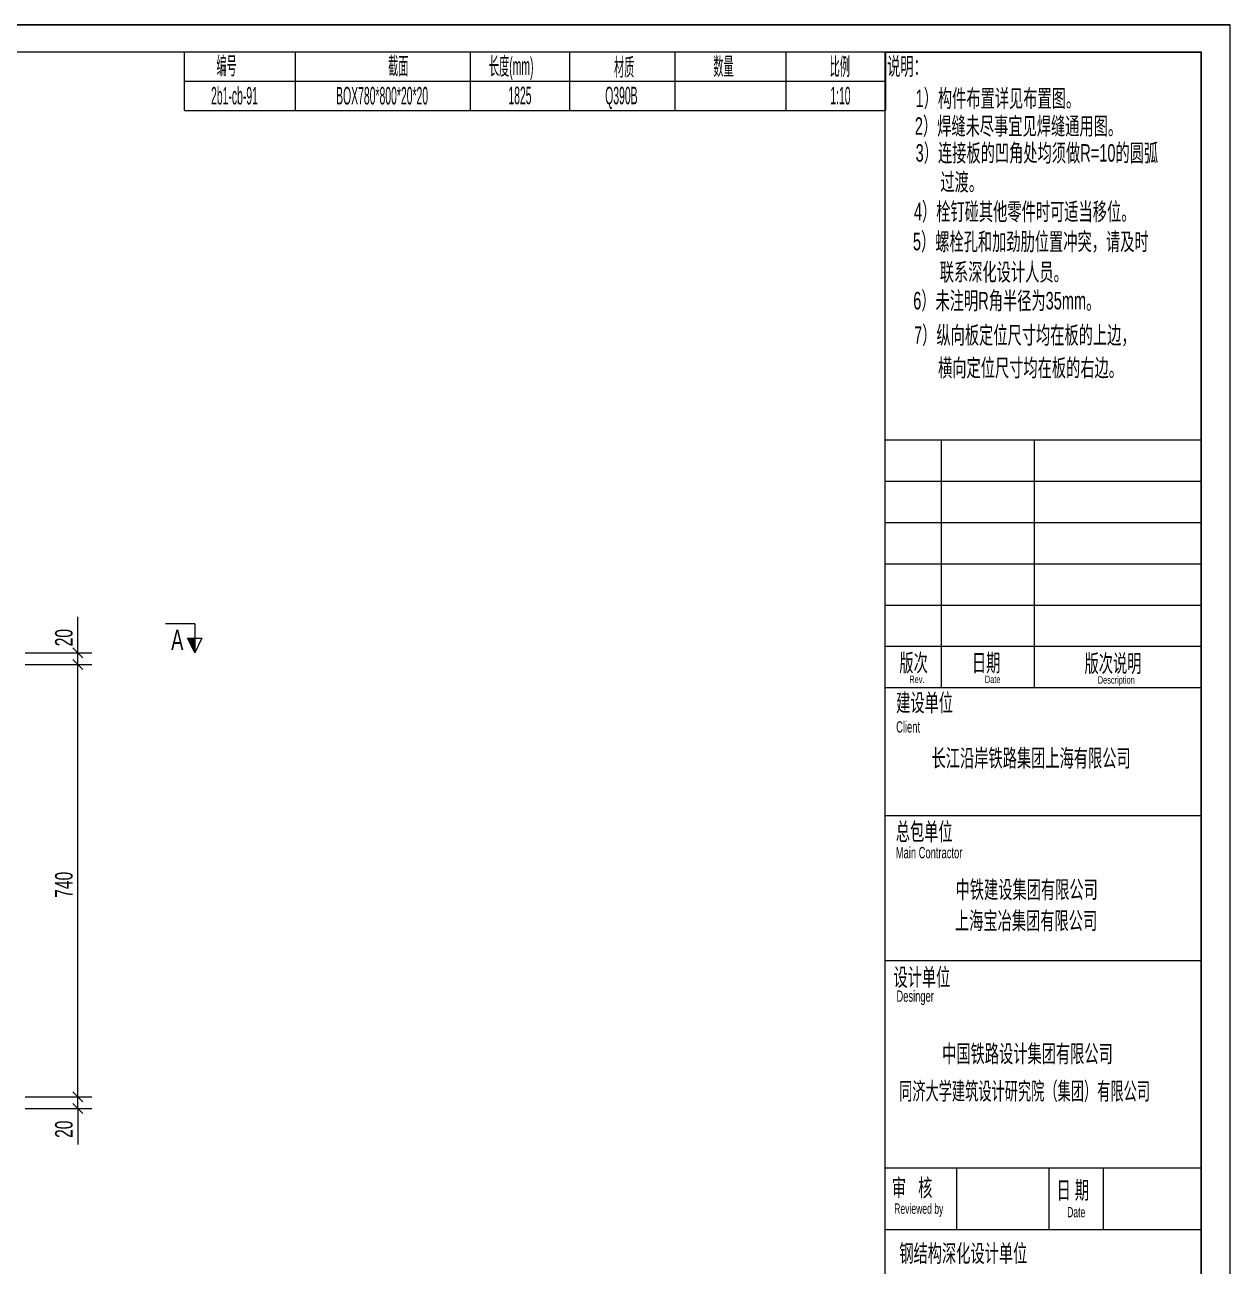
# Model space of a CAD drawing. Header units: millimetres. Extents: x 24 to 5990, y 50 to 4250.
# Drawn here: x 3927 to 5990, y 2125 to 4250 of the extents above; entities that cross this region are included whole.
import ezdxf

# ---------------------------------------------------------------- set-up
doc = ezdxf.new("R2010")
doc.units = ezdxf.units.MM
doc.linetypes.add('XKITLINE00', pattern=[0])
for name, color, linetype, lineweight in [('DrawingSheet', 5, 'Continuous', 0), ('OtherObjectType', 1, 'Continuous', 0), ('Section', 6, 'Continuous', 0), ('Z-DIMENSIONS', 1, 'Continuous', 0)]:
    doc.layers.add(name, color=color, linetype=linetype, lineweight=lineweight)
doc.styles.add('$TD_AUDIT_GENERATED_(D0)', font='ARIAL.TTF')
doc.styles.add('$TD_AUDIT_GENERATED_(E4)', font='ARIAL.TTF')
doc.styles.add('Arial', font='arial.ttf')
doc.styles.add('romsim', font='ARIAL.TTF')

# ---------------------------------------------------------------- blocks, each defined once
blk = doc.blocks.new('*A3')
at = {"layer": 'DrawingSheet', "color": 5, "linetype": 'XKITLINE00', "lineweight": 0}
for p, q in [((5990, 4250), (50, 4250)), ((5990, 50), (5990, 4250))]:
    blk.add_line(p, q, dxfattribs=at)
blk = doc.blocks.new('*A4')
at = {"layer": 'OtherObjectType', "color": 7, "linetype": 'XKITLINE00', "lineweight": 0}
for p, q in [((4200, 4103.5), (4200, 4203.5)), ((4200, 4203.5), (5400, 4203.5)), ((4390, 4103.5), (4390, 4203.5)), ((4690, 4103.5), (4690, 4203.5)), ((4860, 4103.5), (4860, 4203.5)), ((5040, 4103.5), (5040, 4203.5)), ((5230, 4103.5), (5230, 4203.5)), ((5400, 4203.5), (5400, 4103.5)), ((4200, 4153.5), (5400, 4153.5)), ((4200, 4103.5), (5400, 4103.5))]:
    blk.add_line(p, q, dxfattribs=at)
at = {"layer": 'OtherObjectType', "color": 7, "width": 0.425}
for s, style, p in [('\\M+5B1E0\\M+5BAC5', 'Arial', (4254.9, 4164.9)), ('\\M+5BDD8\\M+5C3E6', 'Arial', (4548.8, 4164.8)), ('\\M+5B3A4\\M+5B6C8(mm)', 'Arial', (4721.3, 4164.4)), ('\\M+5B2C4\\M+5D6CA', 'Arial', (4935.5, 4162.7)), ('\\M+5CAFD\\M+5C1BF', 'Arial', (5105.4, 4163.9)), ('\\M+5B1C8\\M+5C0FD', 'Arial', (5304.5, 4163.7)), ('2b1-cb-91', '$TD_AUDIT_GENERATED_(D0)', (4245.7, 4113.7)), ('BOX780*800*20*20', '$TD_AUDIT_GENERATED_(D0)', (4459.8, 4113.7)), ('1825', '$TD_AUDIT_GENERATED_(D0)', (4754.6, 4114.1)), ('Q390B', '$TD_AUDIT_GENERATED_(D0)', (4920.3, 4114)), ('1:10', '$TD_AUDIT_GENERATED_(D0)', (5305.6, 4113.8))]:
    blk.add_text(s, height=30, dxfattribs=dict(at, style=style)).set_placement(p)
blk = doc.blocks.new('*A5')
at = {"layer": 'OtherObjectType', "color": 7, "linetype": 'XKITLINE00', "lineweight": 0}
for p, q in [((50, 4250), (5990, 4250)), ((5990, 50), (5990, 4250)), ((180, 4203.5), (5940.3, 4203.5)), ((5399, 4203), (5399, 96)), ((5399, 4203), (5939.7, 4203)), ((5939.7, 4203), (5939.7, 96)), ((5940.3, 4203.5), (5940.3, 96.5)), ((5399, 3539.4), (5939.7, 3539.4)), ((5495.6, 3539.4), (5495.6, 3115.7)), ((5654.5, 3539.4), (5654.5, 3115.7)), ((5399, 3468.8), (5939.7, 3468.8)), ((5399, 3398.2), (5939.7, 3398.2)), ((5399, 3327.6), (5939.7, 3327.6)), ((5399, 3256.9), (5939.7, 3256.9)), ((5399, 3186.3), (5939.7, 3186.3)), ((5399, 3115.7), (5939.7, 3115.7)), ((5399, 2896.7), (5939.7, 2896.7)), ((5399, 2648.7), (5939.7, 2648.7)), ((5399, 2293.7), (5939.7, 2293.7)), ((5522, 2188), (5522, 2294)), ((5680, 2188), (5680, 2294)), ((5773, 2188), (5773, 2294)), ((5399, 2188.1), (5939.7, 2188.1))]:
    blk.add_line(p, q, dxfattribs=at)
at = {"layer": 'OtherObjectType', "color": 7, "style": '$TD_AUDIT_GENERATED_(E4)'}
for s, height, width, p in [('\\M+5CBB5\\M+5C3F7\\M+5A3BA', 30, 0.553327, (5402.9, 4164)), ('1\\M+5A3A9\\M+5B9B9\\M+5BCFE\\M+5B2BC\\M+5D6C3\\M+5CFEA\\M+5BCFB\\M+5B2BC\\M+5D6C3\\M+5CDBC\\M+5A1A3', 30, 0.595, (5451.5, 4109.2)), ('2\\M+5A3A9\\M+5BAB8\\M+5B7EC\\M+5CEB4\\M+5BEA1\\M+5CAC2\\M+5D2CB\\M+5BCFB\\M+5BAB8\\M+5B7EC\\M+5CDA8\\M+5D3C3\\M+5CDBC\\M+5A1A3', 30, 0.595, (5450.3, 4061.8)), ('3\\M+5A3A9\\M+5C1AC\\M+5BDD3\\M+5B0E5\\M+5B5C4\\M+5B0BC\\M+5BDC7\\M+5B4A6\\M+5BEF9\\M+5D0EB\\M+5D7F6R=10\\M+5B5C4\\M+5D4B2\\M+5BBA1', 30, 0.595, (5451.7, 4015.8)), ('\\M+5B9FD\\M+5B6C9\\M+5A1A3', 30, 0.595, (5494, 3966)), ('4\\M+5A3A9\\M+5CBA8\\M+5B6A4\\M+5C5F6\\M+5C6E4\\M+5CBFB\\M+5C1E3\\M+5BCFE\\M+5CAB1\\M+5BFC9\\M+5CACA\\M+5B5B1\\M+5D2C6\\M+5CEBB\\M+5A1A3', 30, 0.595, (5448.7, 3915.4)), ('5\\M+5A3A9\\M+5C2DD\\M+5CBA8\\M+5BFD7\\M+5BACD\\M+5BCD3\\M+5BEA2\\M+5C0DF\\M+5CEBB\\M+5D6C3\\M+5B3E5\\M+5CDBB\\M+5A3AC\\M+5C7EB\\M+5BCB0\\M+5CAB1', 30, 0.595, (5447, 3864)), ('\\M+5C1AA\\M+5CFB5\\M+5C9EE\\M+5BBAF\\M+5C9E8\\M+5BCC6\\M+5C8CB\\M+5D4B1\\M+5A1A3', 30, 0.595, (5493, 3812)), ('6\\M+5A3A9\\M+5CEB4\\M+5D7A2\\M+5C3F7R\\M+5BDC7\\M+5B0EB\\M+5BEB6\\M+5CEAA35mm\\M+5A1A3', 30, 0.595, (5447.5, 3762.9)), ('7\\M+5A3A9\\M+5D7DD\\M+5CFF2\\M+5B0E5\\M+5B6A8\\M+5CEBB\\M+5B3DF\\M+5B4E7\\M+5BEF9\\M+5D4DA\\M+5B0E5\\M+5B5C4\\M+5C9CF\\M+5B1DF\\M+5A3AC', 30, 0.595, (5449, 3704)), ('\\M+5BAE1\\M+5CFF2\\M+5B6A8\\M+5CEBB\\M+5B3DF\\M+5B4E7\\M+5BEF9\\M+5D4DA\\M+5B0E5\\M+5B5C4\\M+5D3D2\\M+5B1DF\\M+5A1A3', 30, 0.595, (5490, 3648)), ('\\M+5B0E6\\M+5B4CE', 30, 0.595, (5423.8, 3143.1)), ('\\M+5C8D5\\M+5C6DA', 30, 0.595, (5548, 3143.1)), ('\\M+5B0E6\\M+5B4CE\\M+5CBB5\\M+5C3F7', 30, 0.595, (5740.8, 3142.1)), ('Rev.', 12.71, 0.595, (5440.9, 3123.4)), ('Date', 12.71, 0.595, (5570.1, 3123.4)), ('Description', 12.713, 0.595, (5763.4, 3122.4)), ('\\M+5BDA8\\M+5C9E8\\M+5B5A5\\M+5CEBB', 30, 0.595, (5418.3, 3074.8)), ('Client', 19.27, 0.595, (5418.3, 3038.7)), ('\\M+5B3A4\\M+5BDAD\\M+5D1D8\\M+5B0B6\\M+5CCFA\\M+5C2B7\\M+5BCAF\\M+5CDC5\\M+5C9CF\\M+5BAA3\\M+5D3D0\\M+5CFDE\\M+5B9AB\\M+5CBBE', 30, 0.595, (5478.9, 2980)), ('\\M+5D7DC\\M+5B0FC\\M+5B5A5\\M+5CEBB', 30, 0.595, (5417.7, 2854.2)), ('Main Contractor', 19.272, 0.595, (5417.7, 2823.5)), ('\\M+5D6D0\\M+5CCFA\\M+5BDA8\\M+5C9E8\\M+5BCAF\\M+5CDC5\\M+5D3D0\\M+5CFDE\\M+5B9AB\\M+5CBBE', 30, 0.595, (5520, 2755)), ('\\M+5C9CF\\M+5BAA3\\M+5B1A6\\M+5D2B1\\M+5BCAF\\M+5CDC5\\M+5D3D0\\M+5CFDE\\M+5B9AB\\M+5CBBE', 30, 0.595, (5518.9, 2701.7)), ('\\M+5C9E8\\M+5BCC6\\M+5B5A5\\M+5CEBB', 30, 0.595, (5413.7, 2605)), ('Desinger', 19.27, 0.595, (5418.8, 2577.9)), ('\\M+5D6D0\\M+5B9FA\\M+5CCFA\\M+5C2B7\\M+5C9E8\\M+5BCC6\\M+5BCAF\\M+5CDC5\\M+5D3D0\\M+5CFDE\\M+5B9AB\\M+5CBBE', 30, 0.595, (5497, 2474)), ('\\M+5CDAC\\M+5BCC3\\M+5B4F3\\M+5D1A7\\M+5BDA8\\M+5D6FE\\M+5C9E8\\M+5BCC6\\M+5D1D0\\M+5BEBF\\M+5D4BA\\M+5A3A8\\M+5BCAF\\M+5CDC5\\M+5A3A9\\M+5D3D0\\M+5CFDE\\M+5B9AB\\M+5CBBE', 30, 0.5525, (5423.3, 2410)), ('\\M+5C9F3   \\M+5BACB', 30, 0.595, (5410.9, 2244.5)), ('\\M+5C8D5 \\M+5C6DA', 30, 0.595, (5692.9, 2240.5)), ('Reviewed by', 17.658, 0.595, (5415, 2215)), ('Date', 17.66, 0.595, (5711, 2209)), ('\\M+5B8D6\\M+5BDE1\\M+5B9B9\\M+5C9EE\\M+5BBAF\\M+5C9E8\\M+5BCC6\\M+5B5A5\\M+5CEBB', 30, 0.595, (5423.7, 2132.3))]:
    blk.add_text(s, height=height, dxfattribs=dict(at, width=width)).set_placement(p)
blk = doc.blocks.new('*A17')
at = {"layer": 'Z-DIMENSIONS', "color": 3, "linetype": 'XKITLINE00', "lineweight": 0}
for p, q in [((4009.3, 2423.5), (4026.2, 2406.5)), ((3927.7, 2415), (4041.7, 2415)), ((4009.3, 2403.5), (4026.2, 2386.5)), ((4017.7, 2395), (4017.7, 2415)), ((3927.7, 2395), (4041.7, 2395)), ((4017.7, 2395), (4017.7, 2333.5)), ((4017.7, 2395), (4017.7, 2333.5))]:
    blk.add_line(p, q, dxfattribs=at)
at = {"layer": 'Z-DIMENSIONS', "color": 7}
for p in [(4017.7, 2415), (4017.7, 2395)]:
    blk.add_point(p, dxfattribs=at)
at = {"layer": 'Z-DIMENSIONS', "color": 7, "style": 'romsim', "width": 0.6375}
blk.add_text('20', height=30, rotation=90.0002, dxfattribs=at).set_placement((4008.7, 2344.8))
blk = doc.blocks.new('*A18')
at = {"layer": 'Z-DIMENSIONS', "color": 3, "linetype": 'XKITLINE00', "lineweight": 0}
for p, q in [((3927.7, 3155), (4041.7, 3155)), ((4009.3, 3163.5), (4026.2, 3146.5)), ((4017.7, 2415), (4017.7, 3155)), ((4009.3, 2423.5), (4026.2, 2406.5)), ((3927.7, 2415), (4041.7, 2415))]:
    blk.add_line(p, q, dxfattribs=at)
at = {"layer": 'Z-DIMENSIONS', "color": 7}
for p in [(4017.7, 3155), (4017.7, 2415)]:
    blk.add_point(p, dxfattribs=at)
at = {"layer": 'Z-DIMENSIONS', "color": 7, "style": 'romsim', "width": 0.6375}
blk.add_text('740', height=30, rotation=90.0002, dxfattribs=at).set_placement((4008.7, 2755.8))
blk = doc.blocks.new('*A19')
at = {"layer": 'Z-DIMENSIONS', "color": 3, "linetype": 'XKITLINE00', "lineweight": 0}
for p, q in [((4017.7, 3175), (4017.7, 3236.5)), ((4017.7, 3175), (4017.7, 3236.5)), ((3927.7, 3175), (4041.7, 3175)), ((4009.3, 3183.5), (4026.2, 3166.5)), ((4017.7, 3155), (4017.7, 3175)), ((3927.7, 3155), (4041.7, 3155)), ((4009.3, 3163.5), (4026.2, 3146.5))]:
    blk.add_line(p, q, dxfattribs=at)
at = {"layer": 'Z-DIMENSIONS', "color": 7}
for p in [(4017.7, 3175), (4017.7, 3155)]:
    blk.add_point(p, dxfattribs=at)
at = {"layer": 'Z-DIMENSIONS', "color": 7, "style": 'romsim', "width": 0.6375}
blk.add_text('20', height=30, rotation=90.0002, dxfattribs=at).set_placement((4008.7, 3186.2))
blk = doc.blocks.new('*A22')
at = {"layer": 'Section'}
blk.add_hatch(color=6, dxfattribs=at).paths.add_polyline_path([(4217.7, 3200), (4217.7, 3175), (4205.2, 3200)], flags=17)
at = {"layer": 'Section', "color": 6, "linetype": 'XKITLINE00', "lineweight": 0}
for p, q in [((4217.7, 3225), (4167.7, 3225)), ((4217.7, 3225), (4217.7, 3175)), ((4205.2, 3200), (4230.2, 3200)), ((4217.7, 3175), (4205.2, 3200)), ((4230.2, 3200), (4217.7, 3175))]:
    blk.add_line(p, q, dxfattribs=at)
at = {"layer": 'Section', "color": 6, "style": 'romsim', "width": 0.6375}
blk.add_text('A', height=35, dxfattribs=at).set_placement((4177.5, 3180))

msp = doc.modelspace()

# ---------------------------------------------------------------- block references
at = {"lineweight": 0}
for name in ['*A3', '*A5', '*A4', '*A19', '*A22', '*A18', '*A17']:
    msp.add_blockref(name, (0, 0), dxfattribs=at)

doc.saveas('drawing.dxf')
